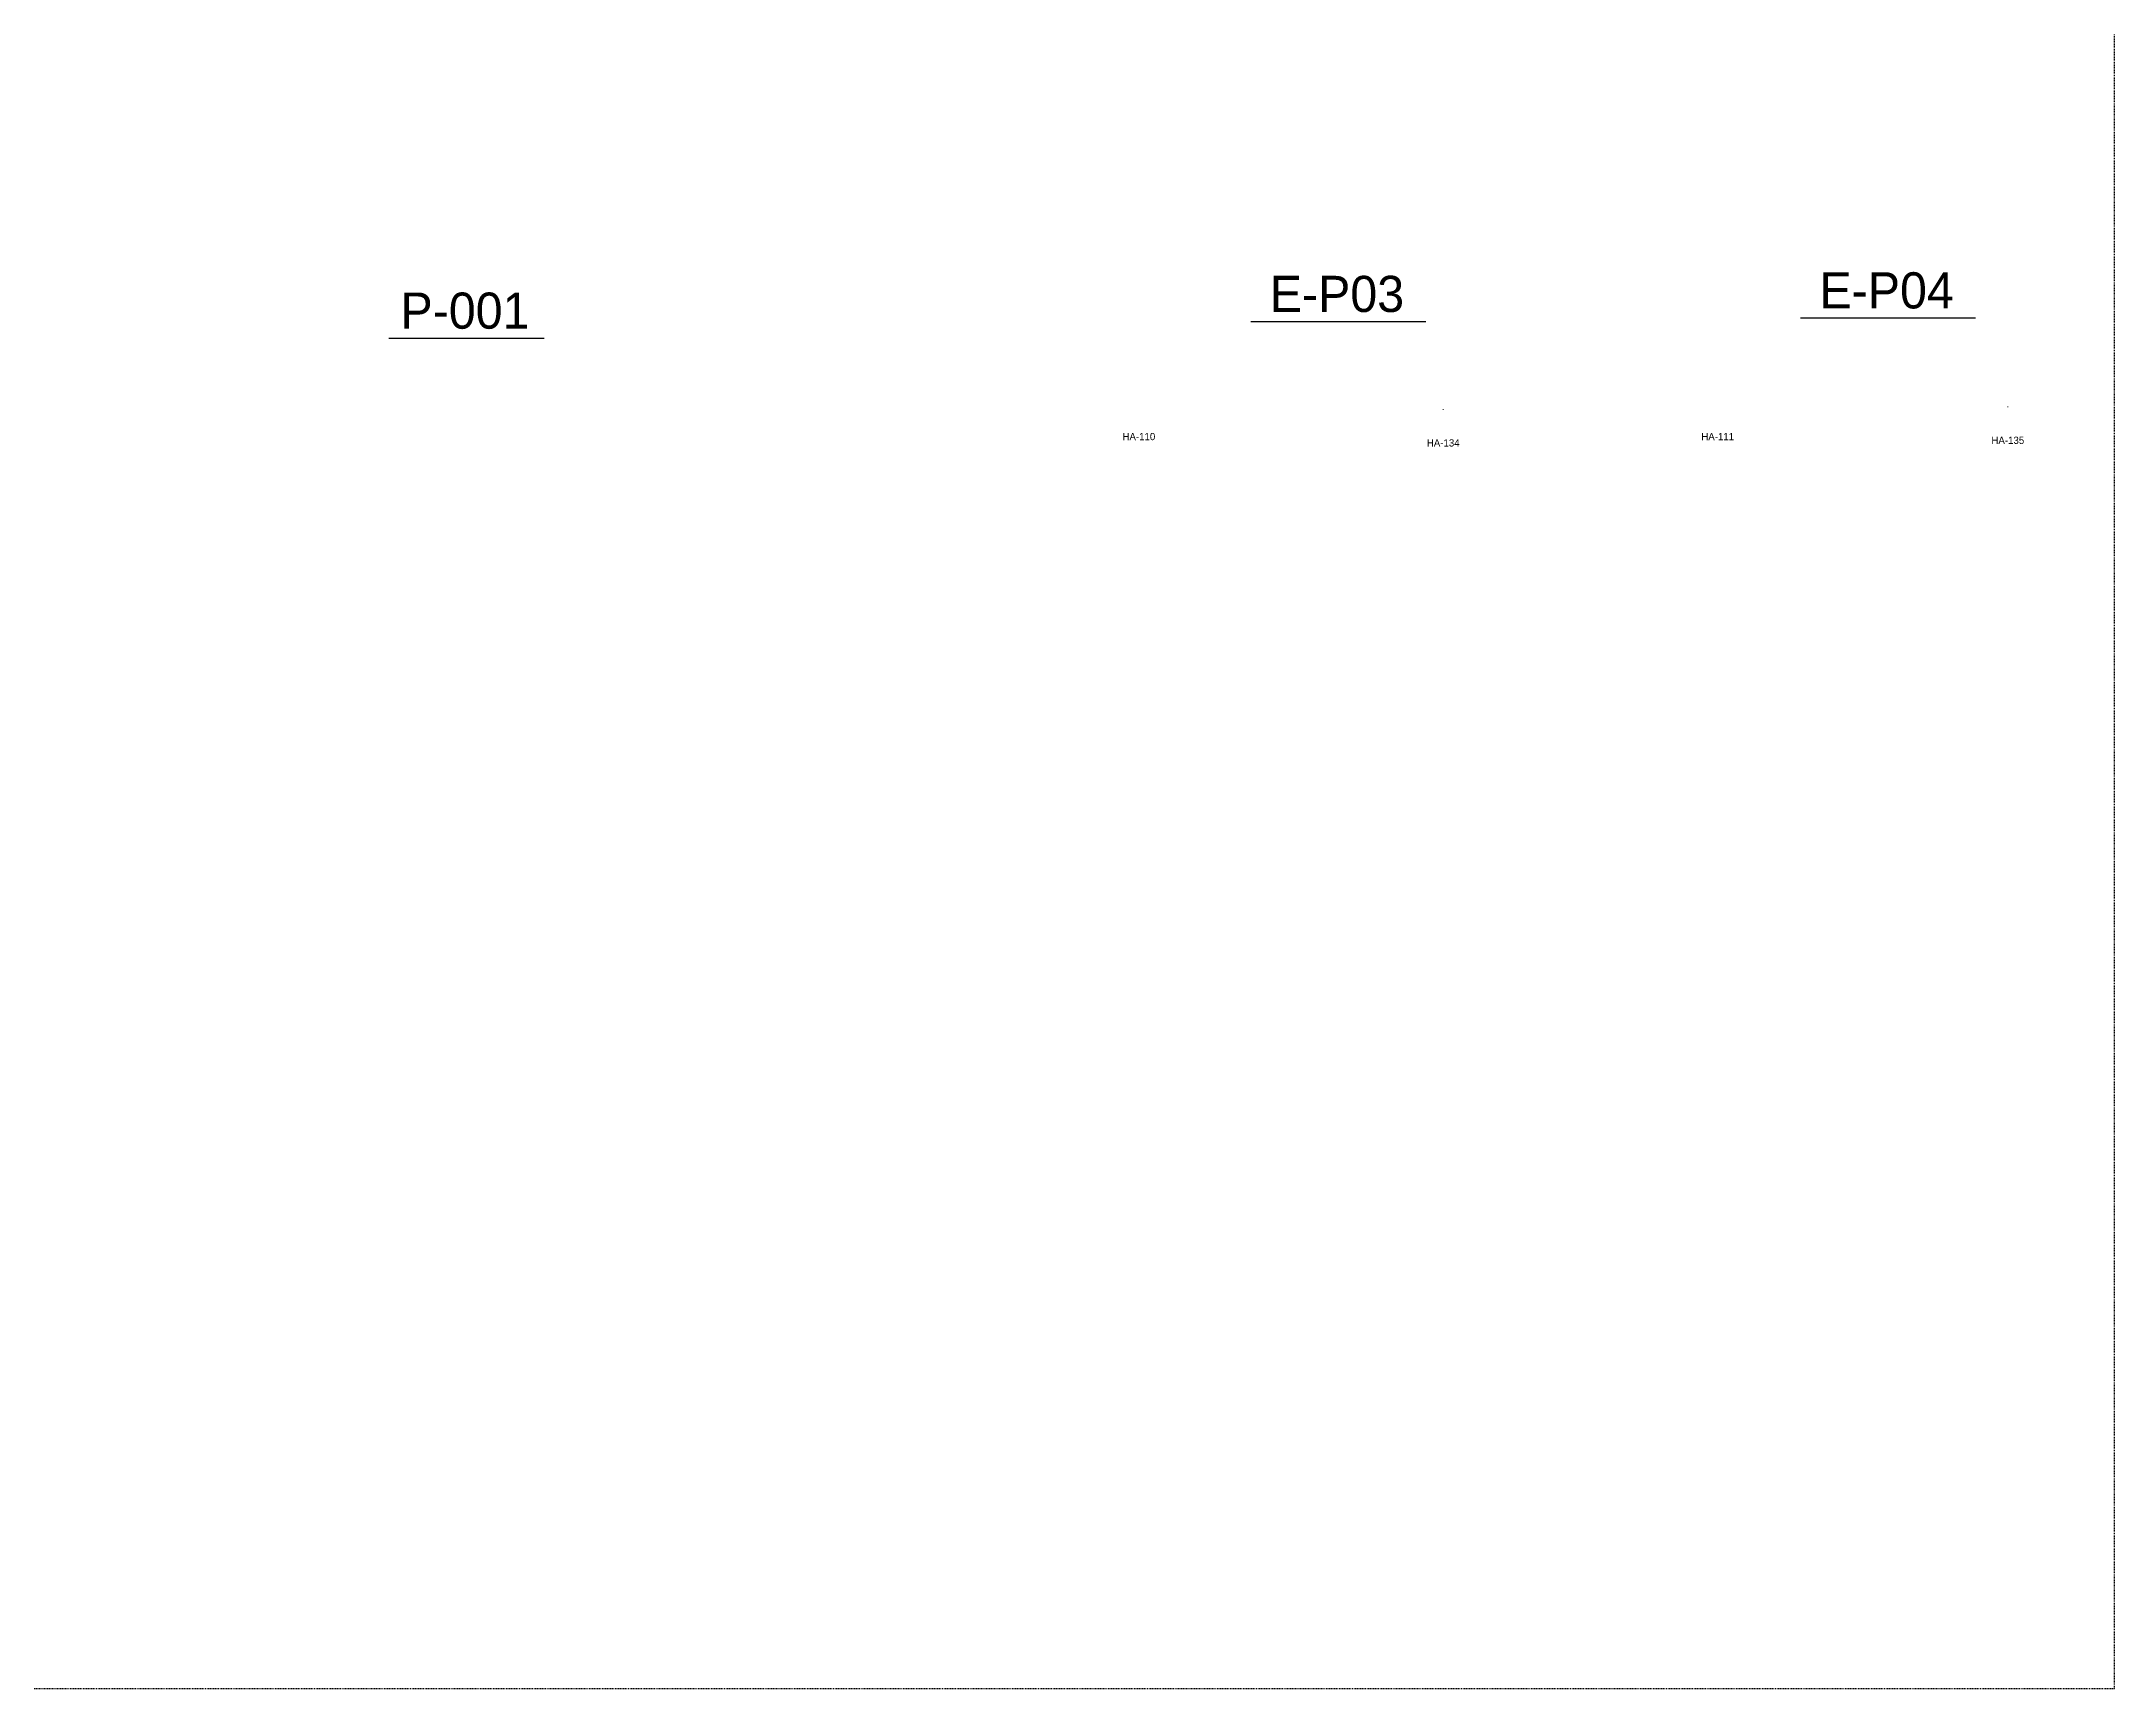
# Model space of a CAD drawing. Header units: millimetres. Extents: x 0 to 578, y 0 to 520.
# Drawn here: x 290.8 to 577.5, y 0 to 227.7 of the extents above; entities that cross this region are included whole.
import ezdxf
from ezdxf.enums import TextEntityAlignment as Align

# ---------------------------------------------------------------- set-up
doc = ezdxf.new("R2010")
doc.units = ezdxf.units.MM
doc.linetypes.add('HIDDEN2', pattern=[0.1875, 0.125, -0.0625])
doc.layers.add('no plot', color=41, linetype='HIDDEN2', plot=False)
doc.layers.add('Text', color=7, linetype='Continuous')

# ---------------------------------------------------------------- blocks, each defined once
blk = doc.blocks.new('*U16')
at = {"color": 0, "linetype": 'ByBlock', "lineweight": -3}
blk.add_line((-0.476, -0.152), (0.492, -0.152), dxfattribs=at)
at = {"color": 0, "linetype": 'ByBlock', "lineweight": -2}
blk.add_attdef('#(Equipment.Tag)', text='', height=0.2, dxfattribs=at).set_placement((0, 0), align=Align.MIDDLE)
blk = doc.blocks.new('*U18')
at = {"color": 0, "linetype": 'ByBlock', "lineweight": -3}
blk.add_line((-0.422, -0.152), (0.438, -0.152), dxfattribs=at)
at = {"color": 0, "linetype": 'ByBlock', "lineweight": -2}
blk.add_attdef('#(Equipment.Tag)', text='', height=0.2, dxfattribs=at).set_placement((0, 0), align=Align.MIDDLE)
blk = doc.blocks.new('Tag_block')
at = {"color": 0, "linetype": 'ByBlock', "lineweight": -2}
blk.add_attdef('#(TargetObject.Tag)', text='', height=0.1, dxfattribs=at).set_placement((0, 0), align=Align.MIDDLE_CENTER)
blk = doc.blocks.new('Valve Label_block')
at = {"color": 0, "linetype": 'ByBlock', "lineweight": -2}
blk.add_attdef('#(TargetObject.Size)', text='', height=0.1, dxfattribs=at).set_placement((0, 0.1875), align=Align.BOTTOM_CENTER)
blk.add_attdef('#(TargetObject.Tag)', text='', height=0.1, dxfattribs=at).set_placement((0, -0.1875), align=Align.TOP_CENTER)

msp = doc.modelspace()

# ---------------------------------------------------------------- linework, layer by layer
at = {"layer": 'no plot'}
msp.add_lwpolyline([(0, 0), (577.5, 0), (577.5, 520), (0, 520)], close=True, dxfattribs=at)

# ---------------------------------------------------------------- block references
at = {"xscale": 10, "yscale": 10, "zscale": 10}
for p, values in [((442.57, 173.11), {'#(TargetObject.Tag)': 'HA-110'}), ((522.62, 173.11), {'#(TargetObject.Tag)': 'HA-111'})]:
    msp.add_blockref('Tag_block', p, dxfattribs=at).add_auto_attribs(values)
at = {"layer": 'Text'}
for name, p, xscale, yscale, zscale, values in [('*U16', (469.96, 192.84), 25, 25, 25, {'#(Equipment.Tag)': 'E-P03'}), ('*U16', (545.98, 193.33), 25, 25, 25, {'#(Equipment.Tag)': 'E-P04'}), ('*U18', (349.37, 190.53), 25, 25, 25, {'#(Equipment.Tag)': 'P-001'}), ('Valve Label_block', (484.66, 174.61), 10, 10, 10, {'#(TargetObject.Size)': '.', '#(TargetObject.Tag)': 'HA-134'}), ('Valve Label_block', (562.74, 174.97), 10, 10, 10, {'#(TargetObject.Size)': '.', '#(TargetObject.Tag)': 'HA-135'})]:
    msp.add_blockref(name, p, dxfattribs=dict(at, xscale=xscale, yscale=yscale, zscale=zscale)).add_auto_attribs(values)

doc.saveas('drawing.dxf')
